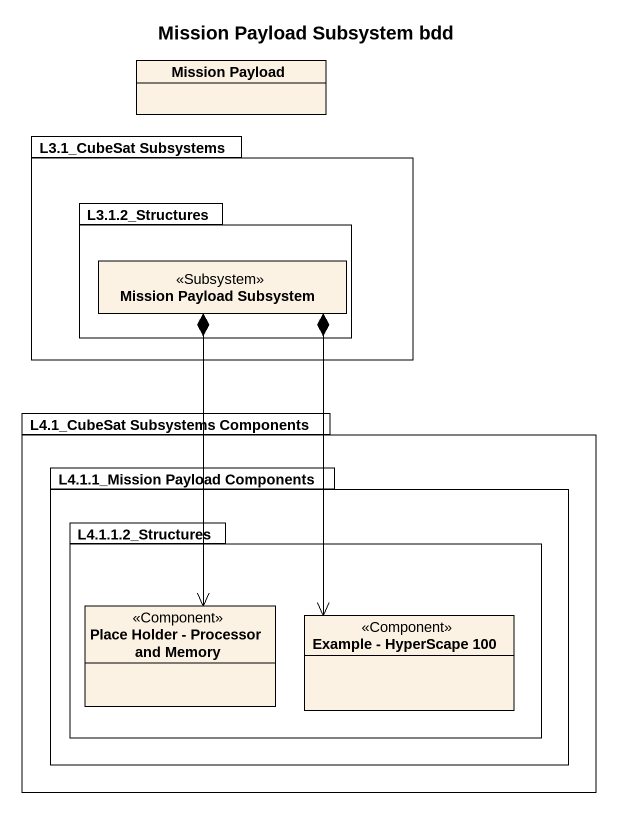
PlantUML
@startuml
title Mission Payload Subsystem bdd
hide circle
hide empty members
class "Mission Payload" as Mission_Payload
package "L3.1_CubeSat Subsystems" as L3_1_CubeSat_Subsystems {
  package "L3.1.2_Structures" as L3_1_2_Structures {
    class "Mission Payload Subsystem" as Mission_Payload_Subsystem <<Subsystem>>
  }
}
package "L4.1_CubeSat Subsystems Components" as L4_1_CubeSat_Subsystems {
  package "L4.1.1_Mission Payload Components" as L4_1_1_Mission_Payload {
    package "L4.1.1.2_Structures" as L4_1_1_2_Structures {
      class "Place Holder - Processor and Memory" as Place_Holder_Processor_and <<Component>>
      class "Example - HyperScape 100" as Example_HyperScape_100 <<Component>>
    }
  }
}
Mission_Payload_Subsystem *--> Place_Holder_Processor_and
Mission_Payload_Subsystem *--> Example_HyperScape_100
@enduml
